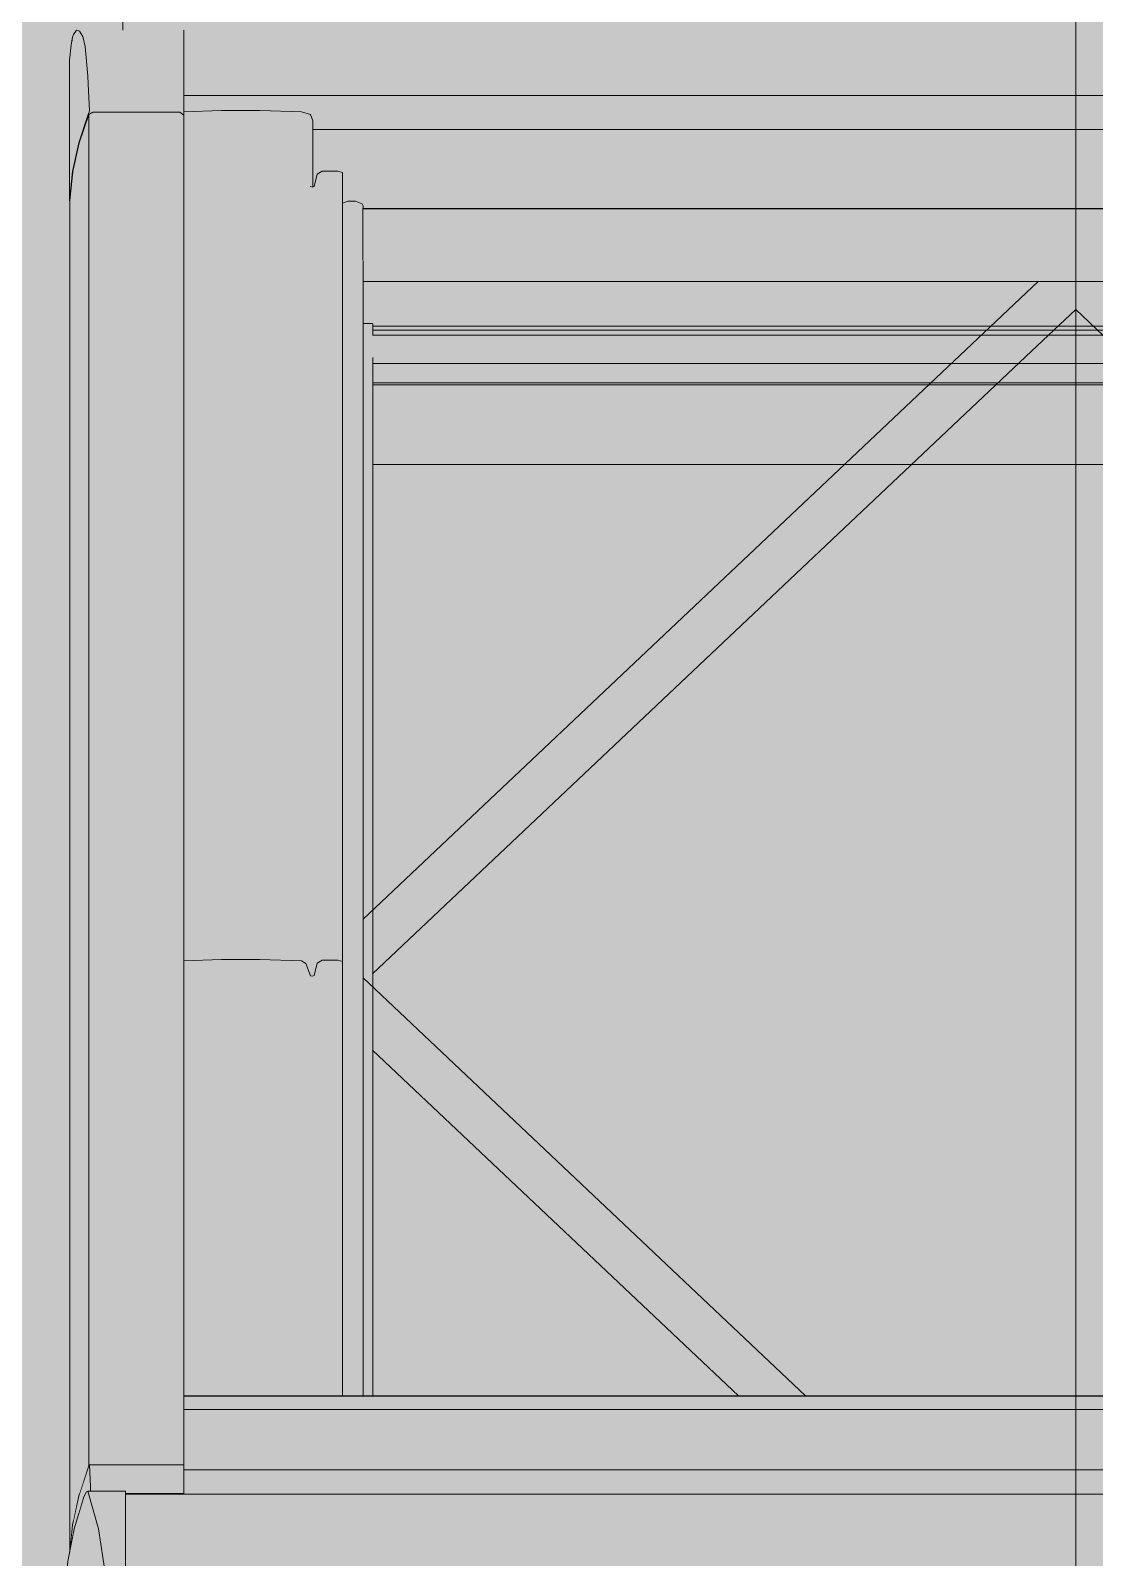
# Model space of a CAD drawing. Header units: metres. Extents: x -208 to 1512, y -277 to 123.
# Drawn here: x 841.455 to 841.905, y -23.553 to -22.908 of the extents above; entities that cross this region are included whole.
import ezdxf

# ---------------------------------------------------------------- set-up
doc = ezdxf.new("R2010")
doc.units = ezdxf.units.M
doc.header["$MEASUREMENT"] = 0
doc.linetypes.add('Wipeout_Contour', pattern=[1, 0, -1])
for name, color, linetype in [('325 Dachfenster', 7, 'Continuous'), ('330 Dachaufbau', 7, 'Continuous'), ('918 Lageplan Beschriftung.x', 7, 'Continuous')]:
    doc.layers.add(name, color=color, linetype=linetype)

# ---------------------------------------------------------------- blocks, each defined once
blk = doc.blocks.new('Dachfläche_46_5', base_point=(844.18788, -21.27982))
at = {"layer": '330 Dachaufbau', "linetype": 'Continuous', "lineweight": 0, "true_color": 0x000000}
h = blk.add_hatch(color=18, dxfattribs=at)
h.paths.add_polyline_path([(844.17479, -24.33504), (844.18788, -21.27982), (837.57817, -21.27982), (837.57817, -21.295), (840.73231, -21.295), (840.73231, -24.33504)])
h.paths.add_polyline_path([(841.49416, -23.72517), (841.49416, -22.11982), (843.15416, -22.11982), (843.15416, -23.72517)], flags=0)
at = {"layer": '330 Dachaufbau', "color": 7, "linetype": 'Continuous', "lineweight": 18, "flags": 128}
blk.add_lwpolyline([(841.49416, -22.11982), (841.49416, -23.72517)], dxfattribs=at)
blk = doc.blocks.new('DF Marker 27[1464]_5', base_point=(841.89728, -22.14502))
at = {"layer": '325 Dachfenster', "color": 7, "linetype": 'Continuous', "lineweight": 13}
blk.add_line((841.89728, -18.38877), (841.89728, -24.03657), dxfattribs=at)
blk = doc.blocks.new('VELUX SlopeRoofBundle[29]_5', base_point=(825.25728, 0))
at = {"color": 254, "linetype": 'Wipeout_Contour', "lineweight": 0, "ltscale": 6737.668959}
blk.add_wipeout([(841.50802, -22.88246), (841.5084, -22.90741), (841.52008, -22.90741), (841.52008, -22.93507), (842.27448, -22.93507), (842.27448, -22.90741), (842.28616, -22.90741), (842.28654, -22.88246)], dxfattribs=at).dxf.layer = '325 Dachfenster'
at = {"color": 254, "linetype": 'Wipeout_Contour', "lineweight": 0, "ltscale": 3367.413104}
blk.add_wipeout([(841.53598, -23.30043), (841.52008, -23.30094), (841.52008, -23.48484), (841.53598, -23.48484)], dxfattribs=at).dxf.layer = '325 Dachfenster'
at = {"color": 254, "linetype": 'Wipeout_Contour', "lineweight": 0, "ltscale": 3367.597157}
blk.add_wipeout([(841.57358, -23.48484), (841.57438, -23.48484), (841.57438, -23.30743), (841.57358, -23.30722)], dxfattribs=at).dxf.layer = '325 Dachfenster'
at = {"color": 254, "linetype": 'Wipeout_Contour', "lineweight": 0, "ltscale": 4208.797584}
blk.add_wipeout([(841.47098, -23.55481), (841.47098, -23.71017), (841.4729, -23.70058), (841.47358, -23.69681), (841.47358, -23.54116)], dxfattribs=at).dxf.layer = '325 Dachfenster'
at = {"color": 254, "linetype": 'Wipeout_Contour', "lineweight": 0, "ltscale": 3367.025416}
blk.add_wipeout([(841.48393, -23.5412), (841.48682, -23.56058), (841.49528, -23.56058), (841.49528, -23.5412)], dxfattribs=at).dxf.layer = '325 Dachfenster'
at = {"color": 254, "linetype": 'Wipeout_Contour', "lineweight": 0, "ltscale": 3367.600365}
blk.add_wipeout([(841.57438, -23.48484), (841.57518, -23.48484), (841.57518, -23.30715), (841.57438, -23.30743)], dxfattribs=at).dxf.layer = '325 Dachfenster'
at = {"color": 254, "linetype": 'Wipeout_Contour', "lineweight": 0, "ltscale": 4208.821648}
blk.add_wipeout([(841.47768, -23.52767), (841.47358, -23.54116), (841.47358, -23.69681), (841.47657, -23.68644), (841.47768, -23.68177)], dxfattribs=at).dxf.layer = '325 Dachfenster'
at = {"color": 254, "linetype": 'Wipeout_Contour', "lineweight": 0, "ltscale": 3367.592147}
blk.add_wipeout([(841.57158, -23.48484), (841.57358, -23.48484), (841.57358, -23.30722), (841.57158, -23.30206)], dxfattribs=at).dxf.layer = '325 Dachfenster'
at = {"color": 254, "linetype": 'Wipeout_Contour', "lineweight": 0, "ltscale": 10102.536073}
blk.add_wipeout([(841.47768, -23.68177), (841.47844, -23.67986), (841.48053, -23.67301), (841.48184, -23.66643), (841.48558, -23.63631), (841.48767, -23.60845), (841.48809, -23.58306), (841.48682, -23.56058), (841.48393, -23.5412), (841.47942, -23.52522), (841.47878, -23.5255), (841.47768, -23.52767)], dxfattribs=at).dxf.layer = '325 Dachfenster'
at = {"color": 254, "linetype": 'Wipeout_Contour', "lineweight": 0, "ltscale": 3367.219264}
blk.add_wipeout([(841.47158, -23.55166), (841.47288, -23.54483), (841.47288, -23.5394), (841.47158, -23.55165)], dxfattribs=at).dxf.layer = '325 Dachfenster'
at = {"color": 254, "linetype": 'Wipeout_Contour', "lineweight": 0, "ltscale": 3367.583766}
blk.add_wipeout([(841.56978, -23.48484), (841.57158, -23.48484), (841.57158, -23.30206), (841.56978, -23.301)], dxfattribs=at).dxf.layer = '325 Dachfenster'
at = {"color": 254, "linetype": 'Wipeout_Contour', "lineweight": 0, "ltscale": 3367.605137}
blk.add_wipeout([(841.57518, -23.48484), (841.57648, -23.48484), (841.57648, -23.30199), (841.57518, -23.30715)], dxfattribs=at).dxf.layer = '325 Dachfenster'
at = {"color": 254, "linetype": 'Wipeout_Contour', "lineweight": 0, "ltscale": 4209.268309}
blk.add_wipeout([(841.47558, -23.52723), (841.47288, -23.5394), (841.47288, -23.54483), (841.47358, -23.54116), (841.47558, -23.53458)], dxfattribs=at).dxf.layer = '325 Dachfenster'
at = {"color": 254, "linetype": 'Wipeout_Contour', "lineweight": 0, "ltscale": 3366.986535}
blk.add_wipeout([(841.47942, -23.52522), (841.48393, -23.5412), (841.49528, -23.5412), (841.49528, -23.52522)], dxfattribs=at).dxf.layer = '325 Dachfenster'
at = {"color": 254, "linetype": 'Wipeout_Contour', "lineweight": 0, "ltscale": 3367.544863}
blk.add_wipeout([(841.56978, -23.301), (841.55218, -23.30043), (841.55218, -23.48484), (841.56978, -23.48484)], dxfattribs=at).dxf.layer = '325 Dachfenster'
at = {"color": 254, "linetype": 'Wipeout_Contour', "lineweight": 0, "ltscale": 3367.611176}
blk.add_wipeout([(841.57648, -23.30199), (841.57648, -23.48484), (841.57858, -23.48484), (841.57858, -23.30071)], dxfattribs=at).dxf.layer = '325 Dachfenster'
at = {"color": 254, "linetype": 'Wipeout_Contour', "lineweight": 0, "ltscale": 5891.87051}
blk.add_wipeout([(841.47558, -23.53458), (841.47768, -23.52767), (841.47878, -23.5255), (841.47942, -23.52522), (841.47958, -23.52522), (841.47958, -23.51528), (841.47558, -23.52723)], dxfattribs=at).dxf.layer = '325 Dachfenster'
at = {"color": 254, "linetype": 'Wipeout_Contour', "lineweight": 0, "ltscale": 3367.346513}
blk.add_wipeout([(841.49528, -23.52614), (841.49528, -23.52642), (841.52008, -23.52642), (841.52008, -23.52614)], dxfattribs=at).dxf.layer = '325 Dachfenster'
at = {"color": 254, "linetype": 'Wipeout_Contour', "lineweight": 0, "ltscale": 4208.645734}
blk.add_wipeout([(841.47308, -22.96721), (841.47178, -22.97946), (841.47178, -23.54976), (841.47288, -23.5394), (841.47308, -23.5385)], dxfattribs=at).dxf.layer = '325 Dachfenster'
at = {"color": 254, "linetype": 'Wipeout_Contour', "lineweight": 0, "ltscale": 3367.563008}
blk.add_wipeout([(841.57358, -22.9735), (841.57158, -22.96834), (841.57158, -23.30206), (841.57358, -23.30722)], dxfattribs=at).dxf.layer = '325 Dachfenster'
at = {"color": 254, "linetype": 'Wipeout_Contour', "lineweight": 0, "ltscale": 3367.47719}
blk.add_wipeout([(841.53598, -23.48484), (841.55218, -23.48484), (841.55218, -23.30043), (841.53598, -23.30043)], dxfattribs=at).dxf.layer = '325 Dachfenster'
at = {"color": 254, "linetype": 'Wipeout_Contour', "lineweight": 0, "ltscale": 3367.628347}
blk.add_wipeout([(841.57858, -23.48484), (841.58518, -23.48484), (841.58518, -23.30071), (841.57858, -23.30071)], dxfattribs=at).dxf.layer = '325 Dachfenster'
at = {"color": 254, "linetype": 'Wipeout_Contour', "lineweight": 0, "ltscale": 5050.757339}
blk.add_wipeout([(841.47958, -23.51528), (841.47958, -23.52522), (841.48048, -23.52522), (841.48048, -23.52319), (841.48011, -23.51402), (841.48003, -23.5141)], dxfattribs=at).dxf.layer = '325 Dachfenster'
at = {"layer": '325 Dachfenster', "linetype": 'Continuous', "lineweight": 0, "flags": 128}
blk.add_lwpolyline([(841.47158, -23.55165), (841.47158, -23.55166)], dxfattribs=at)
at = {"color": 254, "linetype": 'Wipeout_Contour', "lineweight": 0, "ltscale": 4208.574955}
blk.add_wipeout([(841.47308, -22.96721), (841.47308, -23.5385), (841.47558, -23.52723), (841.47578, -23.52663), (841.47578, -22.95504)], dxfattribs=at).dxf.layer = '325 Dachfenster'
at = {"color": 254, "linetype": 'Wipeout_Contour', "lineweight": 0, "ltscale": 5052.066151}
blk.add_wipeout([(841.57358, -23.30722), (841.57438, -23.30743), (841.57438, -22.97375), (841.57368, -22.97356), (841.57368, -22.97353), (841.57358, -22.9735)], dxfattribs=at).dxf.layer = '325 Dachfenster'
at = {"color": 254, "linetype": 'Wipeout_Contour', "lineweight": 0, "ltscale": 3367.645427}
blk.add_wipeout([(841.58518, -23.48484), (841.58708, -23.48484), (841.58708, -23.30121), (841.58518, -23.30071)], dxfattribs=at).dxf.layer = '325 Dachfenster'
at = {"color": 254, "linetype": 'Wipeout_Contour', "lineweight": 0, "ltscale": 5051.22792}
blk.add_wipeout([(841.48048, -23.52522), (841.49528, -23.52522), (841.49528, -23.52614), (841.52008, -23.52614), (841.52008, -23.52319), (841.48048, -23.52319)], dxfattribs=at).dxf.layer = '325 Dachfenster'
at = {"color": 254, "linetype": 'Wipeout_Contour', "lineweight": 0, "ltscale": 3367.572114}
blk.add_wipeout([(841.57438, -22.97375), (841.57438, -23.30743), (841.57518, -23.30715), (841.57518, -22.97346)], dxfattribs=at).dxf.layer = '325 Dachfenster'
at = {"color": 254, "linetype": 'Wipeout_Contour', "lineweight": 0, "ltscale": 3367.636288}
blk.add_wipeout([(841.58708, -22.98051), (841.58708, -23.48484), (841.58948, -23.48484), (841.58948, -22.97969)], dxfattribs=at).dxf.layer = '325 Dachfenster'
at = {"color": 254, "linetype": 'Wipeout_Contour', "lineweight": 0, "ltscale": 3367.306559}
blk.add_wipeout([(841.52008, -23.51402), (841.48011, -23.51402), (841.48048, -23.52319), (841.52008, -23.52319)], dxfattribs=at).dxf.layer = '325 Dachfenster'
at = {"color": 254, "linetype": 'Wipeout_Contour', "lineweight": 0, "ltscale": 3368.905252}
blk.add_wipeout([(842.29928, -23.52642), (841.49528, -23.52642), (841.49528, -23.54254), (842.29928, -23.54254)], dxfattribs=at).dxf.layer = '325 Dachfenster'
at = {"color": 254, "linetype": 'Wipeout_Contour', "lineweight": 0, "ltscale": 4208.566608}
blk.add_wipeout([(841.47578, -22.95504), (841.47578, -23.52663), (841.47958, -23.51528), (841.47978, -23.51476), (841.47978, -22.94309)], dxfattribs=at).dxf.layer = '325 Dachfenster'
at = {"color": 254, "linetype": 'Wipeout_Contour', "lineweight": 0, "ltscale": 3367.359886}
blk.add_wipeout([(841.51838, -22.94213), (841.51838, -23.51402), (841.52008, -23.51402), (841.52008, -22.94339)], dxfattribs=at).dxf.layer = '325 Dachfenster'
at = {"color": 254, "linetype": 'Wipeout_Contour', "lineweight": 0, "ltscale": 3367.555082}
blk.add_wipeout([(841.57158, -22.96834), (841.56978, -22.96728), (841.56978, -23.301), (841.57158, -23.30206)], dxfattribs=at).dxf.layer = '325 Dachfenster'
at = {"color": 254, "linetype": 'Wipeout_Contour', "lineweight": 0, "ltscale": 3367.576034}
blk.add_wipeout([(841.57518, -22.97346), (841.57518, -23.30715), (841.57648, -23.30199), (841.57648, -22.9683)], dxfattribs=at).dxf.layer = '325 Dachfenster'
at = {"color": 254, "linetype": 'Wipeout_Contour', "lineweight": 0, "ltscale": 3367.647302}
blk.add_wipeout([(841.58948, -22.97969), (841.58948, -23.48484), (841.59258, -23.48484), (841.59258, -22.97976)], dxfattribs=at).dxf.layer = '325 Dachfenster'
at = {"color": 254, "linetype": 'Wipeout_Contour', "lineweight": 0, "ltscale": 3368.90372}
blk.add_wipeout([(841.52008, -23.51963), (841.52008, -23.52195), (842.27448, -23.52195), (842.27448, -23.51963)], dxfattribs=at).dxf.layer = '325 Dachfenster'
at = {"color": 254, "linetype": 'Wipeout_Contour', "lineweight": 0, "ltscale": 3368.90734}
blk.add_wipeout([(841.49528, -23.54254), (841.49528, -23.56376), (842.29928, -23.56376), (842.29928, -23.54254)], dxfattribs=at).dxf.layer = '325 Dachfenster'
at = {"layer": '325 Dachfenster', "linetype": 'Continuous', "lineweight": 0, "flags": 128}
for points in [[(841.57438, -23.30743), (841.57358, -23.30722)], [(841.57518, -23.30715), (841.57438, -23.30743)], [(841.47942, -23.52522), (841.48393, -23.5412), (841.48682, -23.56058), (841.48809, -23.58306), (841.48767, -23.60845), (841.48558, -23.63631), (841.48184, -23.66643), (841.48053, -23.67301), (841.47844, -23.67986), (841.47768, -23.68177), (841.47657, -23.68644), (841.47358, -23.69681), (841.4729, -23.70058), (841.47098, -23.71017), (841.47063, -23.71373), (841.46968, -23.72236), (841.46968, -23.72554), (841.46967, -23.73587), (841.46966, -23.74464), (841.46965, -23.75199)], [(841.47878, -23.5255), (841.47768, -23.52767), (841.47358, -23.54116), (841.47098, -23.55481), (841.46968, -23.56872), (841.46968, -23.57005)], [(841.47878, -23.5255), (841.47942, -23.52522)], [(841.47942, -23.52522), (841.49528, -23.52522)], [(841.49528, -23.75199), (841.49528, -23.74464), (841.49528, -23.73587), (841.49528, -23.72554), (841.49528, -23.71373), (841.49528, -23.70058), (841.49528, -23.68644), (841.49528, -23.67986), (841.49528, -23.67301), (841.49528, -23.66643), (841.49528, -23.63631), (841.49528, -23.60845), (841.49528, -23.58306), (841.49528, -23.56058), (841.49528, -23.5412), (841.49528, -23.52522)]]:
    blk.add_lwpolyline(points, dxfattribs=at)
at = {"color": 254, "linetype": 'Wipeout_Contour', "lineweight": 0, "ltscale": 4208.821028}
blk.add_wipeout([(841.47235, -22.91355), (841.47158, -22.92005), (841.47158, -22.97946), (841.47288, -22.96721), (841.47288, -22.91038)], dxfattribs=at).dxf.layer = '325 Dachfenster'
at = {"color": 254, "linetype": 'Wipeout_Contour', "lineweight": 0, "ltscale": 3367.282819}
blk.add_wipeout([(841.51838, -22.94213), (841.48158, -22.94213), (841.48158, -23.51402), (841.51838, -23.51402)], dxfattribs=at).dxf.layer = '325 Dachfenster'
at = {"color": 254, "linetype": 'Wipeout_Contour', "lineweight": 0, "ltscale": 3367.51621}
blk.add_wipeout([(841.55218, -22.96671), (841.55218, -23.30043), (841.56978, -23.301), (841.56978, -22.96728)], dxfattribs=at).dxf.layer = '325 Dachfenster'
at = {"color": 254, "linetype": 'Wipeout_Contour', "lineweight": 0, "ltscale": 3367.582486}
blk.add_wipeout([(841.57858, -22.96703), (841.57648, -22.9683), (841.57648, -23.30199), (841.57858, -23.30071)], dxfattribs=at).dxf.layer = '325 Dachfenster'
at = {"color": 254, "linetype": 'Wipeout_Contour', "lineweight": 0, "ltscale": 3367.616538}
blk.add_wipeout([(841.58518, -22.96703), (841.58518, -23.30071), (841.58708, -23.30121), (841.58708, -22.96753)], dxfattribs=at).dxf.layer = '325 Dachfenster'
at = {"color": 254, "linetype": 'Wipeout_Contour', "lineweight": 0, "ltscale": 6733.654707}
blk.add_wipeout([(841.59538, -23.48484), (841.59588, -23.48484), (841.59588, -23.00499), (841.59578, -23.00472), (841.59578, -22.98287), (841.59588, -22.98287), (841.59588, -22.98174), (841.59538, -22.98089)], dxfattribs=at).dxf.layer = '325 Dachfenster'
at = {"color": 254, "linetype": 'Wipeout_Contour', "lineweight": 0, "ltscale": 3368.903482}
blk.add_wipeout([(841.52008, -23.51768), (841.52008, -23.51963), (842.27448, -23.51963), (842.27448, -23.51768)], dxfattribs=at).dxf.layer = '325 Dachfenster'
at = {"color": 254, "linetype": 'Wipeout_Contour', "lineweight": 0, "ltscale": 3368.904253}
blk.add_wipeout([(841.52008, -23.5247), (841.52008, -23.52642), (842.27448, -23.52642), (842.27448, -23.5247)], dxfattribs=at).dxf.layer = '325 Dachfenster'
at = {"layer": '325 Dachfenster', "linetype": 'Continuous', "lineweight": 0, "flags": 128}
for points in [[(841.57158, -23.30206), (841.56978, -23.301)], [(841.57358, -23.30722), (841.57158, -23.30206)]]:
    blk.add_lwpolyline(points, dxfattribs=at)
at = {"color": 254, "linetype": 'Wipeout_Contour', "lineweight": 0, "ltscale": 5050.912788}
blk.add_wipeout([(841.47288, -22.91038), (841.47288, -22.96721), (841.47558, -22.95504), (841.47558, -22.90771), (841.47458, -22.90741), (841.47327, -22.90926)], dxfattribs=at).dxf.layer = '325 Dachfenster'
at = {"color": 254, "linetype": 'Wipeout_Contour', "lineweight": 0, "ltscale": 5051.525852}
blk.add_wipeout([(841.48158, -22.94213), (841.47978, -22.94309), (841.47978, -23.51476), (841.48003, -23.5141), (841.48011, -23.51402), (841.48158, -23.51402)], dxfattribs=at).dxf.layer = '325 Dachfenster'
at = {"color": 254, "linetype": 'Wipeout_Contour', "lineweight": 0, "ltscale": 3367.210776}
blk.add_wipeout([(841.57358, -22.94302), (841.57158, -22.96834), (841.57358, -22.97343), (841.57458, -22.94578)], dxfattribs=at).dxf.layer = '325 Dachfenster'
at = {"color": 254, "linetype": 'Wipeout_Contour', "lineweight": 0, "ltscale": 3367.384457}
blk.add_wipeout([(841.53598, -22.96671), (841.52008, -22.96723), (841.52008, -23.30094), (841.53598, -23.30043)], dxfattribs=at).dxf.layer = '325 Dachfenster'
at = {"color": 254, "linetype": 'Wipeout_Contour', "lineweight": 0, "ltscale": 3367.599853}
blk.add_wipeout([(841.57858, -22.96703), (841.57858, -23.30071), (841.58518, -23.30071), (841.58518, -22.96703)], dxfattribs=at).dxf.layer = '325 Dachfenster'
at = {"color": 254, "linetype": 'Wipeout_Contour', "lineweight": 0, "ltscale": 3367.659189}
blk.add_wipeout([(841.59258, -22.97976), (841.59258, -23.48484), (841.59538, -23.48484), (841.59538, -22.98089)], dxfattribs=at).dxf.layer = '325 Dachfenster'
at = {"color": 254, "linetype": 'Wipeout_Contour', "lineweight": 0, "ltscale": 3368.90185}
blk.add_wipeout([(841.52008, -23.5023), (841.52008, -23.50579), (842.27448, -23.50579), (842.27448, -23.5023)], dxfattribs=at).dxf.layer = '325 Dachfenster'
at = {"color": 254, "linetype": 'Wipeout_Contour', "lineweight": 0, "ltscale": 3368.902677}
blk.add_wipeout([(841.52008, -23.50951), (841.52008, -23.51339), (842.27448, -23.51339), (842.27448, -23.50951)], dxfattribs=at).dxf.layer = '325 Dachfenster'
at = {"color": 254, "linetype": 'Wipeout_Contour', "lineweight": 0, "ltscale": 3368.904003}
blk.add_wipeout([(841.52008, -23.5247), (842.27448, -23.5247), (842.27448, -23.52195), (841.52008, -23.52195)], dxfattribs=at).dxf.layer = '325 Dachfenster'
at = {"layer": '325 Dachfenster', "linetype": 'Continuous', "lineweight": 0, "flags": 128}
for points in [[(841.57648, -23.30199), (841.57518, -23.30715)], [(841.57858, -23.30071), (841.57648, -23.30199)], [(841.58708, -23.30121), (841.58518, -23.30071), (841.57858, -23.30071)], [(841.47158, -23.55165), (841.47288, -23.5394), (841.47558, -23.52723), (841.47958, -23.51528), (841.48003, -23.5141)], [(841.48003, -23.5141), (841.48011, -23.51402)], [(841.48011, -23.51402), (841.48048, -23.52319), (841.48048, -23.52522)], [(841.49528, -23.52614), (841.52008, -23.52614)], [(841.49528, -23.52642), (842.29928, -23.52642)], [(841.52008, -23.52614), (841.52008, -23.52642)]]:
    blk.add_lwpolyline(points, dxfattribs=at)
at = {"color": 254, "linetype": 'Wipeout_Contour', "lineweight": 0, "ltscale": 3367.448607}
blk.add_wipeout([(841.53598, -22.96671), (841.53598, -23.30043), (841.55218, -23.30043), (841.55218, -22.96671)], dxfattribs=at).dxf.layer = '325 Dachfenster'
at = {"color": 254, "linetype": 'Wipeout_Contour', "lineweight": 0, "ltscale": 3368.844322}
blk.add_wipeout([(841.59578, -22.98287), (841.59578, -22.98308), (842.19878, -22.98308), (842.19878, -22.98287)], dxfattribs=at).dxf.layer = '325 Dachfenster'
at = {"color": 254, "linetype": 'Wipeout_Contour', "lineweight": 0, "ltscale": 3368.845728}
blk.add_wipeout([(841.59578, -22.99369), (841.59578, -22.998), (842.19878, -22.998), (842.19878, -22.99369)], dxfattribs=at).dxf.layer = '325 Dachfenster'
at = {"color": 254, "linetype": 'Wipeout_Contour', "lineweight": 0, "ltscale": 3368.846871}
blk.add_wipeout([(841.59588, -23.00684), (842.19868, -23.00684), (842.19868, -23.00578), (841.59588, -23.00578)], dxfattribs=at).dxf.layer = '325 Dachfenster'
at = {"color": 254, "linetype": 'Wipeout_Contour', "lineweight": 0, "ltscale": 2526.510703}
blk.add_wipeout([(841.59588, -23.0137), (841.59588, -23.28336), (841.88141, -23.0137)], dxfattribs=at).dxf.layer = '325 Dachfenster'
at = {"color": 254, "linetype": 'Wipeout_Contour', "lineweight": 0, "ltscale": 3368.902253}
blk.add_wipeout([(841.52008, -23.50951), (842.27448, -23.50951), (842.27448, -23.50579), (841.52008, -23.50579)], dxfattribs=at).dxf.layer = '325 Dachfenster'
at = {"color": 254, "linetype": 'Wipeout_Contour', "lineweight": 0, "ltscale": 3368.90315}
blk.add_wipeout([(841.52008, -23.51616), (842.27448, -23.51616), (842.27448, -23.51522), (841.52008, -23.51522)], dxfattribs=at).dxf.layer = '325 Dachfenster'
at = {"layer": '325 Dachfenster', "linetype": 'Continuous', "lineweight": 0, "flags": 128}
blk.add_lwpolyline([(841.56978, -23.301), (841.55218, -23.30043), (841.53598, -23.30043), (841.52008, -23.30094)], dxfattribs=at)
at = {"color": 254, "linetype": 'Wipeout_Contour', "lineweight": 0, "ltscale": 3367.364702}
blk.add_wipeout([(841.52008, -22.94191), (841.52008, -22.96723), (841.53598, -22.96671), (841.53598, -22.9414)], dxfattribs=at).dxf.layer = '325 Dachfenster'
at = {"color": 254, "linetype": 'Wipeout_Contour', "lineweight": 0, "ltscale": 3367.496456}
blk.add_wipeout([(841.55218, -22.9414), (841.55218, -22.96671), (841.56978, -22.96728), (841.56978, -22.94196)], dxfattribs=at).dxf.layer = '325 Dachfenster'
at = {"color": 254, "linetype": 'Wipeout_Contour', "lineweight": 0, "ltscale": 3368.844913}
blk.add_wipeout([(841.59578, -22.99369), (842.19878, -22.99369), (842.19878, -22.98308), (841.59578, -22.98308)], dxfattribs=at).dxf.layer = '325 Dachfenster'
at = {"color": 254, "linetype": 'Wipeout_Contour', "lineweight": 0, "ltscale": 3368.846237}
blk.add_wipeout([(841.59578, -23.00302), (842.19878, -23.00302), (842.19878, -22.998), (841.59578, -22.998)], dxfattribs=at).dxf.layer = '325 Dachfenster'
at = {"color": 254, "linetype": 'Wipeout_Contour', "lineweight": 0, "ltscale": 3368.846963}
blk.add_wipeout([(841.59588, -23.00748), (842.19868, -23.00748), (842.19868, -23.00684), (841.59588, -23.00684)], dxfattribs=at).dxf.layer = '325 Dachfenster'
at = {"color": 254, "linetype": 'Wipeout_Contour', "lineweight": 0, "ltscale": 6737.763004}
blk.add_wipeout([(841.59588, -23.28336), (841.59588, -23.3081), (841.78302, -23.48484), (842.01154, -23.48484), (842.19868, -23.3081), (842.19868, -23.28336), (841.91315, -23.0137), (841.88141, -23.0137)], dxfattribs=at).dxf.layer = '325 Dachfenster'
at = {"color": 254, "linetype": 'Wipeout_Contour', "lineweight": 0, "ltscale": 3368.902987}
blk.add_wipeout([(841.52008, -23.51398), (841.52008, -23.51448), (842.27448, -23.51448), (842.27448, -23.51398)], dxfattribs=at).dxf.layer = '325 Dachfenster'
at = {"layer": '325 Dachfenster', "linetype": 'Continuous', "lineweight": 0, "flags": 128}
for points in [[(841.89728, -23.02558), (841.90873, -23.0364), (841.91847, -23.04559), (842.19471, -23.30648)], [(841.59588, -23.03145), (841.59978, -23.03145)], [(841.59978, -23.03145), (841.59998, -23.03166)], [(841.59985, -23.0364), (842.19471, -23.0364)], [(841.59998, -23.03166), (841.59998, -23.0364)], [(841.59998, -23.03251), (842.19458, -23.03251)], [(841.59998, -23.03421), (842.19458, -23.03421)], [(841.59998, -23.04842), (842.19458, -23.04842)], [(841.59998, -23.05655), (842.19458, -23.05655)], [(841.59998, -23.05733), (842.19458, -23.05733)], [(841.59998, -23.09106), (842.19458, -23.09106)]]:
    blk.add_lwpolyline(points, dxfattribs=at)
at = {"color": 254, "linetype": 'Wipeout_Contour', "lineweight": 0, "ltscale": 3367.428875}
blk.add_wipeout([(841.55218, -22.9414), (841.53598, -22.9414), (841.53598, -22.96671), (841.55218, -22.96671)], dxfattribs=at).dxf.layer = '325 Dachfenster'
at = {"color": 254, "linetype": 'Wipeout_Contour', "lineweight": 0, "ltscale": 2526.13954}
blk.add_wipeout([(841.57358, -22.94302), (841.56978, -22.94196), (841.56978, -22.96728)], dxfattribs=at).dxf.layer = '325 Dachfenster'
at = {"color": 254, "linetype": 'Wipeout_Contour', "lineweight": 0, "ltscale": 3368.847037}
blk.add_wipeout([(841.59588, -23.00748), (841.59588, -23.00818), (842.19868, -23.00818), (842.19868, -23.00748)], dxfattribs=at).dxf.layer = '325 Dachfenster'
at = {"color": 254, "linetype": 'Wipeout_Contour', "lineweight": 0, "ltscale": 3368.847674}
blk.add_wipeout([(841.59588, -23.01363), (841.59588, -23.0137), (842.19868, -23.0137), (842.19868, -23.01363)], dxfattribs=at).dxf.layer = '325 Dachfenster'
at = {"color": 254, "linetype": 'Wipeout_Contour', "lineweight": 0, "ltscale": 2526.466731}
blk.add_wipeout([(841.59588, -23.48484), (841.78302, -23.48484), (841.59588, -23.3081)], dxfattribs=at).dxf.layer = '325 Dachfenster'
at = {"color": 254, "linetype": 'Wipeout_Contour', "lineweight": 0, "ltscale": 3368.903288}
blk.add_wipeout([(841.52008, -23.51768), (842.27448, -23.51768), (842.27448, -23.51616), (841.52008, -23.51616)], dxfattribs=at).dxf.layer = '325 Dachfenster'
at = {"layer": '325 Dachfenster', "linetype": 'Continuous', "lineweight": 0, "flags": 128}
blk.add_lwpolyline([(841.89728, -23.02558), (841.88582, -23.0364), (841.87609, -23.04559), (841.59985, -23.30648)], dxfattribs=at)
at = {"color": 254, "linetype": 'Wipeout_Contour', "lineweight": 0, "ltscale": 5893.751637}
blk.add_wipeout([(841.57358, -22.97343), (841.57361, -22.97351), (841.57368, -22.97353), (841.57368, -22.97356), (841.57438, -22.97375), (841.57458, -22.97368), (841.57458, -22.94578)], dxfattribs=at).dxf.layer = '325 Dachfenster'
at = {"color": 254, "linetype": 'Wipeout_Contour', "lineweight": 0, "ltscale": 3368.847373}
blk.add_wipeout([(841.59588, -23.01363), (842.19868, -23.01363), (842.19868, -23.00818), (841.59588, -23.00818)], dxfattribs=at).dxf.layer = '325 Dachfenster'
at = {"color": 254, "linetype": 'Wipeout_Contour', "lineweight": 0, "ltscale": 3368.900041}
blk.add_wipeout([(841.52008, -23.49071), (842.27448, -23.49071), (842.27448, -23.48497), (841.52008, -23.48497)], dxfattribs=at).dxf.layer = '325 Dachfenster'
at = {"color": 254, "linetype": 'Wipeout_Contour', "lineweight": 0, "ltscale": 3368.903079}
blk.add_wipeout([(841.52008, -23.51522), (842.27448, -23.51522), (842.27448, -23.51489), (841.52008, -23.51489)], dxfattribs=at).dxf.layer = '325 Dachfenster'
at = {"layer": '325 Dachfenster', "linetype": 'Continuous', "lineweight": 0, "flags": 128}
for points in [[(841.59588, -23.01363), (842.19868, -23.01363)], [(841.88141, -23.0137), (841.59588, -23.28336)], [(841.59588, -23.0137), (842.19868, -23.0137)]]:
    blk.add_lwpolyline(points, dxfattribs=at)
at = {"color": 254, "linetype": 'Wipeout_Contour', "lineweight": 0, "ltscale": 2525.693524}
blk.add_wipeout([(841.56978, -22.96728), (841.57158, -22.96834), (841.57358, -22.94302)], dxfattribs=at).dxf.layer = '325 Dachfenster'
at = {"color": 254, "linetype": 'Wipeout_Contour', "lineweight": 0, "ltscale": 6737.69475}
blk.add_wipeout([(841.59578, -23.00472), (841.59588, -23.00499), (841.59588, -23.00578), (842.19868, -23.00578), (842.19868, -23.00499), (842.19878, -23.00472), (842.19878, -23.00387), (841.59578, -23.00387)], dxfattribs=at).dxf.layer = '325 Dachfenster'
at = {"color": 254, "linetype": 'Wipeout_Contour', "lineweight": 0, "ltscale": 3368.899714}
blk.add_wipeout([(842.27448, -23.48484), (841.52008, -23.48484), (841.52008, -23.48497), (842.27448, -23.48497)], dxfattribs=at).dxf.layer = '325 Dachfenster'
at = {"color": 254, "linetype": 'Wipeout_Contour', "lineweight": 0, "ltscale": 3368.900446}
blk.add_wipeout([(841.52008, -23.49223), (842.27448, -23.49223), (842.27448, -23.49071), (841.52008, -23.49071)], dxfattribs=at).dxf.layer = '325 Dachfenster'
at = {"color": 254, "linetype": 'Wipeout_Contour', "lineweight": 0, "ltscale": 3368.903037}
blk.add_wipeout([(841.52008, -23.51489), (842.27448, -23.51489), (842.27448, -23.51448), (841.52008, -23.51448)], dxfattribs=at).dxf.layer = '325 Dachfenster'
at = {"layer": '325 Dachfenster', "linetype": 'Continuous', "lineweight": 0, "flags": 128}
for points in [[(841.59998, -23.04587), (841.59998, -23.48484)], [(841.78302, -23.48484), (841.59588, -23.3081)], [(841.75457, -23.48484), (841.59985, -23.33872)], [(842.27448, -23.48484), (841.52008, -23.48484)]]:
    blk.add_lwpolyline(points, dxfattribs=at)
at = {"color": 254, "linetype": 'Wipeout_Contour', "lineweight": 0, "ltscale": 3368.841316}
blk.add_wipeout([(841.57458, -22.94942), (841.57458, -22.96137), (842.21998, -22.96137), (842.21998, -22.94942)], dxfattribs=at).dxf.layer = '325 Dachfenster'
at = {"color": 254, "linetype": 'Wipeout_Contour', "lineweight": 0, "ltscale": 3366.60202}
blk.add_wipeout([(841.57158, -22.96834), (841.57358, -22.9735), (841.57361, -22.97351), (841.57358, -22.97343)], dxfattribs=at).dxf.layer = '325 Dachfenster'
at = {"color": 254, "linetype": 'Wipeout_Contour', "lineweight": 0, "ltscale": 3368.846558}
blk.add_wipeout([(841.59578, -23.00302), (841.59578, -23.00387), (842.19878, -23.00387), (842.19878, -23.00302)], dxfattribs=at).dxf.layer = '325 Dachfenster'
at = {"color": 254, "linetype": 'Wipeout_Contour', "lineweight": 0, "ltscale": 3368.900878}
blk.add_wipeout([(841.52008, -23.49649), (842.27448, -23.49649), (842.27448, -23.49418), (841.52008, -23.49418)], dxfattribs=at).dxf.layer = '325 Dachfenster'
at = {"color": 254, "linetype": 'Wipeout_Contour', "lineweight": 0, "ltscale": 3368.902942}
blk.add_wipeout([(841.52008, -23.51391), (842.27448, -23.51391), (842.27448, -23.51375), (841.52008, -23.51375)], dxfattribs=at).dxf.layer = '325 Dachfenster'
at = {"layer": '325 Dachfenster', "linetype": 'Continuous', "lineweight": 0, "flags": 128}
blk.add_lwpolyline([(841.59588, -23.00499), (841.59588, -23.48484)], dxfattribs=at)
at = {"color": 254, "linetype": 'Wipeout_Contour', "lineweight": 0, "ltscale": 3368.84066}
blk.add_wipeout([(841.57458, -22.94942), (842.21998, -22.94942), (842.21998, -22.94935), (841.57458, -22.94935)], dxfattribs=at).dxf.layer = '325 Dachfenster'
at = {"color": 254, "linetype": 'Wipeout_Contour', "lineweight": 0, "ltscale": 13475.388858}
blk.add_wipeout([(842.21998, -22.96137), (841.57458, -22.96137), (841.57458, -22.97368), (841.57518, -22.97346), (841.57648, -22.9683), (841.57858, -22.96703), (841.58518, -22.96703), (841.58708, -22.96753), (841.58708, -22.97594), (842.20748, -22.97594), (842.20748, -22.96753), (842.20938, -22.96703), (842.21598, -22.96703), (842.21808, -22.9683), (842.21938, -22.97346), (842.21998, -22.97368)], dxfattribs=at).dxf.layer = '325 Dachfenster'
at = {"color": 254, "linetype": 'Wipeout_Contour', "lineweight": 0, "ltscale": 3368.90064}
blk.add_wipeout([(841.52008, -23.49418), (842.27448, -23.49418), (842.27448, -23.49223), (841.52008, -23.49223)], dxfattribs=at).dxf.layer = '325 Dachfenster'
at = {"color": 254, "linetype": 'Wipeout_Contour', "lineweight": 0, "ltscale": 3368.901485}
blk.add_wipeout([(841.52008, -23.5023), (842.27448, -23.5023), (842.27448, -23.49925), (841.52008, -23.49925)], dxfattribs=at).dxf.layer = '325 Dachfenster'
at = {"color": 254, "linetype": 'Wipeout_Contour', "lineweight": 0, "ltscale": 3368.902913}
blk.add_wipeout([(841.52008, -23.51339), (841.52008, -23.51375), (842.27448, -23.51375), (842.27448, -23.51339)], dxfattribs=at).dxf.layer = '325 Dachfenster'
at = {"layer": '325 Dachfenster', "linetype": 'Continuous', "lineweight": 0, "flags": 128}
for points in [[(841.57518, -22.97346), (841.57648, -22.9683)], [(841.57648, -22.9683), (841.57858, -22.96703)], [(841.57858, -22.96703), (841.58518, -22.96703), (841.58708, -22.96753)], [(841.57361, -22.97351), (841.57358, -22.97343)], [(841.57368, -22.97353), (841.57368, -22.97356)], [(841.57368, -22.97356), (841.57438, -22.97375)], [(841.57438, -22.97375), (841.57518, -22.97346)], [(842.27448, -23.49071), (841.52008, -23.49071)]]:
    blk.add_lwpolyline(points, dxfattribs=at)
at = {"color": 254, "linetype": 'Wipeout_Contour', "lineweight": 0, "ltscale": 13475.366324}
blk.add_wipeout([(841.52008, -22.93507), (841.52008, -22.94191), (841.53598, -22.9414), (841.55218, -22.9414), (841.56978, -22.94196), (841.57358, -22.94302), (841.57458, -22.94578), (841.57458, -22.94935), (842.21998, -22.94935), (842.21998, -22.94578), (842.22098, -22.94302), (842.22478, -22.94196), (842.24238, -22.9414), (842.25858, -22.9414), (842.27448, -22.94191), (842.27448, -22.93507)], dxfattribs=at).dxf.layer = '325 Dachfenster'
at = {"color": 254, "linetype": 'Wipeout_Contour', "lineweight": 0, "ltscale": 11790.996552}
blk.add_wipeout([(841.58708, -22.97594), (841.58708, -22.98051), (841.58948, -22.97969), (841.59258, -22.97976), (841.59538, -22.98089), (841.59588, -22.98174), (841.59588, -22.98287), (842.19868, -22.98287), (842.19868, -22.98174), (842.19918, -22.98089), (842.20198, -22.97976), (842.20508, -22.97969), (842.20748, -22.98051), (842.20748, -22.97594)], dxfattribs=at).dxf.layer = '325 Dachfenster'
at = {"color": 254, "linetype": 'Wipeout_Contour', "lineweight": 0, "ltscale": 3368.901161}
blk.add_wipeout([(841.52008, -23.49925), (842.27448, -23.49925), (842.27448, -23.49649), (841.52008, -23.49649)], dxfattribs=at).dxf.layer = '325 Dachfenster'
at = {"color": 254, "linetype": 'Wipeout_Contour', "lineweight": 0, "ltscale": 3368.902955}
blk.add_wipeout([(842.27448, -23.51391), (841.52008, -23.51391), (841.52008, -23.51398), (842.27448, -23.51398)], dxfattribs=at).dxf.layer = '325 Dachfenster'
at = {"layer": '325 Dachfenster', "linetype": 'Continuous', "lineweight": 0}
blk.add_line((841.89728, -18.38877), (841.89728, -24.03657), dxfattribs=at)
at = {"layer": '325 Dachfenster', "linetype": 'Continuous', "lineweight": 0, "flags": 128}
for points in [[(841.57458, -22.94578), (841.57358, -22.94302)], [(841.57458, -22.97368), (841.57458, -22.94578)], [(841.57458, -22.94935), (842.21998, -22.94935)], [(841.58708, -22.96753), (841.58708, -23.30121), (841.58708, -23.48484)], [(841.58948, -22.97969), (841.58708, -22.98051)], [(841.59258, -22.97976), (841.58948, -22.97969)], [(841.59538, -22.98089), (841.59258, -22.97976)], [(841.59588, -22.98174), (841.59538, -22.98089)], [(841.59578, -22.98287), (842.19878, -22.98287)], [(841.59578, -22.98287), (841.59578, -22.98308)], [(841.59578, -22.98308), (841.59578, -22.99369), (841.59578, -22.998), (841.59578, -23.00302), (841.59578, -23.00387), (841.59578, -23.00472)], [(841.59588, -22.98174), (841.59588, -22.98287)], [(841.48011, -23.51402), (841.52008, -23.51402)], [(841.52008, -23.52614), (841.52008, -23.52319), (841.52008, -23.51402)], [(842.27448, -23.51616), (841.52008, -23.51616)]]:
    blk.add_lwpolyline(points, dxfattribs=at)
at = {"color": 254, "linetype": 'Wipeout_Contour', "lineweight": 0, "ltscale": 11788.210345}
blk.add_wipeout([(841.47158, -22.97946), (841.47178, -22.9796), (841.47178, -22.97946), (841.47308, -22.96721), (841.47578, -22.95504), (841.47978, -22.94309), (841.48158, -22.94213), (841.51838, -22.94213), (841.52008, -22.94339), (841.52008, -22.94199), (841.48, -22.94199), (841.47958, -22.94309), (841.47558, -22.95504), (841.47288, -22.96721)], dxfattribs=at).dxf.layer = '325 Dachfenster'
at = {"layer": '325 Dachfenster', "linetype": 'Continuous', "lineweight": 0, "flags": 128}
for points in [[(841.47158, -22.92005), (841.47158, -22.97946)], [(841.47158, -22.97946), (841.47178, -22.9796)], [(841.47178, -22.97946), (841.47178, -23.54976)]]:
    blk.add_lwpolyline(points, dxfattribs=at)
at = {"color": 254, "linetype": 'Wipeout_Contour', "lineweight": 0, "ltscale": 6734.151538}
blk.add_wipeout([(841.47558, -22.90771), (841.47558, -22.95504), (841.47958, -22.94309), (841.47958, -22.93005), (841.47946, -22.92685), (841.47825, -22.91433), (841.47728, -22.91011), (841.47588, -22.90777)], dxfattribs=at).dxf.layer = '325 Dachfenster'
at = {"color": 254, "linetype": 'Wipeout_Contour', "lineweight": 0, "ltscale": 4209.484151}
blk.add_wipeout([(841.52008, -22.90741), (841.47458, -22.90741), (841.47558, -22.90771), (841.47588, -22.90777), (841.52008, -22.90777)], dxfattribs=at).dxf.layer = '325 Dachfenster'
at = {"color": 254, "linetype": 'Wipeout_Contour', "lineweight": 0, "ltscale": 3367.217927}
blk.add_wipeout([(841.52008, -22.91433), (841.47825, -22.91433), (841.47946, -22.92685), (841.52008, -22.92685)], dxfattribs=at).dxf.layer = '325 Dachfenster'
at = {"color": 254, "linetype": 'Wipeout_Contour', "lineweight": 0, "ltscale": 3367.2092}
blk.add_wipeout([(841.47588, -22.90777), (841.47728, -22.91011), (841.52008, -22.91011), (841.52008, -22.90777)], dxfattribs=at).dxf.layer = '325 Dachfenster'
at = {"color": 254, "linetype": 'Wipeout_Contour', "lineweight": 0, "ltscale": 4209.515734}
blk.add_wipeout([(841.47946, -22.92685), (841.47958, -22.93005), (841.48009, -22.94156), (841.52008, -22.94156), (841.52008, -22.92685)], dxfattribs=at).dxf.layer = '325 Dachfenster'
at = {"layer": '325 Dachfenster', "linetype": 'Continuous', "lineweight": 0, "flags": 128}
blk.add_lwpolyline([(841.52008, -22.93507), (842.27448, -22.93507)], dxfattribs=at)
at = {"color": 254, "linetype": 'Wipeout_Contour', "lineweight": 0, "ltscale": 3367.221261}
blk.add_wipeout([(841.52008, -22.91011), (841.47728, -22.91011), (841.47825, -22.91433), (841.52008, -22.91433)], dxfattribs=at).dxf.layer = '325 Dachfenster'
at = {"color": 254, "linetype": 'Wipeout_Contour', "lineweight": 0, "ltscale": 3367.35852}
blk.add_wipeout([(841.47958, -22.94309), (841.48, -22.94199), (841.48009, -22.94156), (841.47958, -22.93005)], dxfattribs=at).dxf.layer = '325 Dachfenster'
at = {"color": 254, "linetype": 'Wipeout_Contour', "lineweight": 0, "ltscale": 3367.249424}
blk.add_wipeout([(841.48009, -22.94156), (841.48, -22.94199), (841.52008, -22.94199), (841.52008, -22.94156)], dxfattribs=at).dxf.layer = '325 Dachfenster'
at = {"layer": '325 Dachfenster', "linetype": 'Continuous', "lineweight": 0, "flags": 128}
for points in [[(841.47158, -22.92005), (841.47235, -22.91355), (841.47288, -22.91038), (841.47327, -22.90926), (841.47458, -22.90741), (841.47558, -22.90771), (841.47588, -22.90777), (841.47728, -22.91011), (841.47825, -22.91433), (841.47946, -22.92685), (841.47958, -22.93005), (841.48009, -22.94156)], [(841.52008, -22.94156), (841.52008, -22.92685), (841.52008, -22.91433), (841.52008, -22.91011), (841.52008, -22.90777), (841.52008, -22.90741)], [(841.48, -22.94199), (841.47958, -22.94309), (841.47558, -22.95504), (841.47288, -22.96721), (841.47158, -22.97946)], [(841.47178, -22.97946), (841.47308, -22.96721), (841.47578, -22.95504), (841.47978, -22.94309)], [(841.47978, -22.94309), (841.48158, -22.94213)], [(841.47978, -22.94309), (841.47978, -23.51476)], [(841.48, -22.94199), (841.48009, -22.94156)], [(841.48158, -22.94213), (841.51838, -22.94213)], [(841.51838, -22.94213), (841.52008, -22.94339)], [(841.57358, -22.94302), (841.56978, -22.94196), (841.55218, -22.9414), (841.53598, -22.9414), (841.52008, -22.94191)], [(841.52008, -22.94199), (841.52008, -22.94156)], [(841.52008, -22.94339), (841.52008, -22.94199)], [(841.52008, -22.94339), (841.52008, -23.51402)]]:
    blk.add_lwpolyline(points, dxfattribs=at)
at = {"layer": '325 Dachfenster', "color": 7, "lineweight": 13}
blk.add_blockref('DF Marker 27[1464]_5', (841.89728, -22.14502), dxfattribs=at)
blk = doc.blocks.new('Dachfläche_54_5', base_point=(843.22728, -22.1008))
at = {"layer": '325 Dachfenster', "linetype": 'Continuous', "lineweight": 0}
blk.add_blockref('VELUX SlopeRoofBundle[29]_5', (825.25728, 0), dxfattribs=at)

msp = doc.modelspace()

# ---------------------------------------------------------------- block references
at = {"layer": '330 Dachaufbau', "color": 7, "linetype": 'Continuous', "lineweight": 18}
msp.add_blockref('Dachfläche_46_5', (844.18788, -21.27982), dxfattribs=at)

# ---------------------------------------------------------------- next in the draw order: block references
at = {"layer": '325 Dachfenster', "color": 7, "linetype": 'Continuous', "lineweight": 13, "true_color": 0xf4f4f4}
msp.add_blockref('Dachfläche_54_5', (843.22728, -22.1008), dxfattribs=at)

# ---------------------------------------------------------------- next in the draw order: hatches: boundary and pattern name
at = {"layer": '918 Lageplan Beschriftung.x', "linetype": 'Continuous', "lineweight": 0, "true_color": 0x3f0000}
msp.add_hatch(color=18, dxfattribs=at).paths.add_polyline_path([(825.31141, -21.295), (830.69231, -21.295), (830.69231, -22.49), (837.59231, -22.49), (837.59231, -21.295), (844.15029, -21.295), (844.11221, -30.18), (837.77231, -30.18), (837.77231, -31.08), (834.92231, -31.08), (834.92231, -31.58), (825.32423, -31.58)])

doc.saveas('drawing.dxf')
